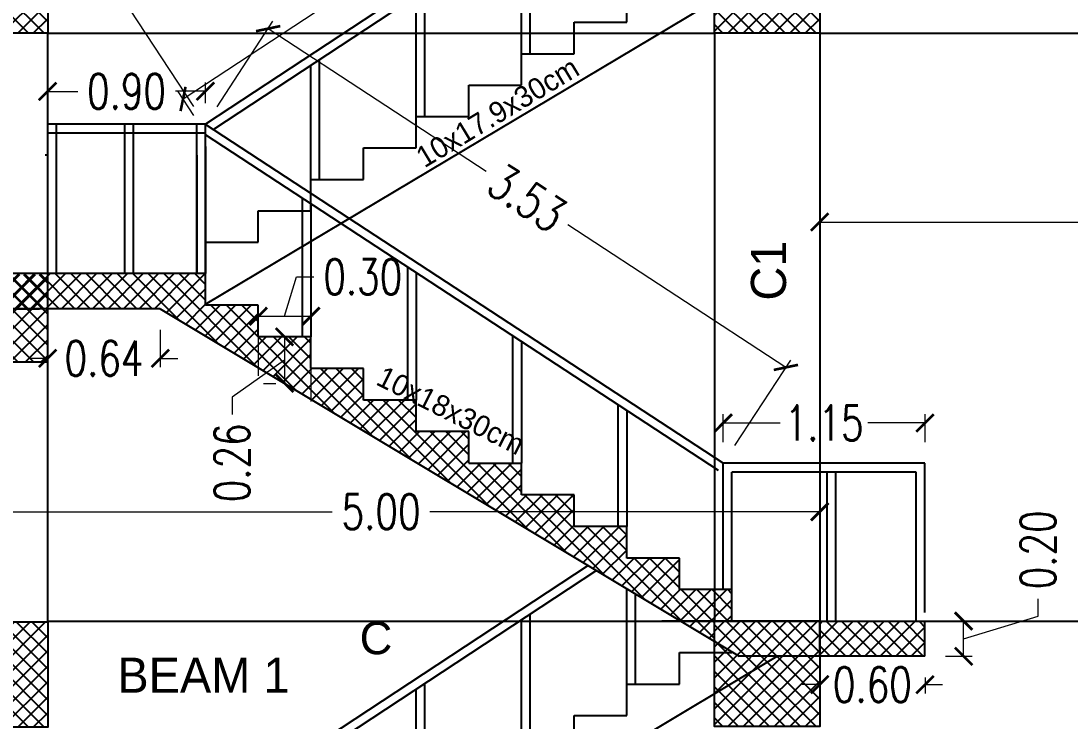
# Model space of a CAD drawing. Extents: x 166525 to 167198, y 178739 to 179747.
# Drawn here: x 166621.35 to 166627.33, y 179395.52 to 179399.5 of the extents above; entities that cross this region are included whole.
import ezdxf
from ezdxf.enums import TextEntityAlignment as Align

# ---------------------------------------------------------------- set-up
doc = ezdxf.new("R2010")
doc.units = 0
doc.header["$MEASUREMENT"] = 0
doc.linetypes.add('AUSGEZOGEN', pattern=[0])
doc.linetypes.add('VONLAYER', pattern=[0])
doc.layers.get('0').update_dxf_attribs({"linetype": 'CONTINUOUS'})
doc.layers.get('DEFPOINTS').update_dxf_attribs({"linetype": 'CONTINUOUS'})
for name, color, linetype in [('6', 2, 'CONTINUOUS'), ('concret', 5, 'CONTINUOUS'), ('EBENE0', 7, 'AUSGEZOGEN'), ('HATH', 253, 'CONTINUOUS'), ('ST', 2, 'CONTINUOUS'), ('Stairs', 231, 'CONTINUOUS'), ('TEXTM', 2, 'CONTINUOUS'), ('TEXTS', 1, 'CONTINUOUS')]:
    doc.layers.add(name, color=color, linetype=linetype)
doc.layers.add('BEAM', color=6, linetype='CONTINUOUS', lineweight=13)
doc.styles.add('DIM', font='simplex.shx', dxfattribs={"width": 0.75})
doc.styles.add('FUTURA', font='SAS_____.PFB')
doc.dimstyles.new('MUTASIM', dxfattribs={"dimscale": 0.9995, "dimtxt": 0.2, "dimasz": 0.1, "dimexe": 0.05, "dimexo": 0.12, "dimgap": 0.05, "dimtad": 0, "dimzin": 0, "dimdsep": 46, "dimtxsty": 'DIM', "dimblk": 'ARCHTICK', "dimcen": 0.09, "dimclrd": 35, "dimclre": 33, "dimclrt": 256, "dimazin": 0, "dimtfac": 1, "dimtofl": 0, "dimtmove": 1, "dimatfit": 3, "dimfxl": 0.18, "dimtolj": 1, "dimtzin": 0, "dimlwd": 13, "dimlwe": 9, "dimarcsym": 0})

# ---------------------------------------------------------------- blocks, each defined once
blk = doc.blocks.new('_ARCHTICK')
at = {"color": 0, "linetype": 'ByBlock', "const_width": 0.15}
blk.add_lwpolyline([(-0.5, -0.5), (0.5, 0.5)], dxfattribs=at)
blk = doc.blocks.new('*D920')
at = {"layer": 'BEAM', "color": 33, "linetype": 'Continuous', "lineweight": 9, "transparency": 16777216}
for p, q in [((166620.9054, 179398.7961), (166620.9054, 179396.6583)), ((166625.9054, 179398.4784), (166625.9054, 179396.6583))]:
    blk.add_line(p, q, dxfattribs=at)
at = {"layer": 'BEAM', "color": 35, "linetype": 'Continuous', "lineweight": 13, "transparency": 16777216}
for p, q in [((166620.9054, 179396.7083), (166623.127, 179396.7083)), ((166625.9054, 179396.7083), (166623.6838, 179396.7083))]:
    blk.add_line(p, q, dxfattribs=at)
at = {"layer": 'DEFPOINTS', "color": 0, "linetype": 'Continuous', "transparency": 16777216}
for p in [(166620.9054, 179398.916), (166625.9054, 179398.5983), (166620.9054, 179396.7083)]:
    blk.add_point(p, dxfattribs=at)
at = {"layer": 'BEAM', "color": 35, "linetype": 'Continuous', "lineweight": 13, "transparency": 16777216, "xscale": 0.09995000000000001, "yscale": 0.09995000000000001, "zscale": 0.09995000000000001, "rotation": 180}
blk.add_blockref('_ARCHTICK', (166620.9054, 179396.7083), dxfattribs=at)
at = {"layer": 'BEAM', "color": 35, "linetype": 'Continuous', "lineweight": 13, "transparency": 16777216, "xscale": 0.09995000000000001, "yscale": 0.09995000000000001, "zscale": 0.09995000000000001}
blk.add_blockref('_ARCHTICK', (166625.9054, 179396.7083), dxfattribs=at)
at = {"layer": 'BEAM', "linetype": 'Continuous', "transparency": 16777216, "insert": (166623.4054, 179396.7083), "char_height": 0.1999, "attachment_point": 5, "style": 'DIM'}
blk.add_mtext('\\A1;5.00', dxfattribs=at)
blk = doc.blocks.new('*D921')
at = {"layer": 'BEAM', "color": 35, "linetype": 'Continuous', "lineweight": 13, "transparency": 16777216}
for p, q in [((166625.9054, 179398.3588), (166627.527, 179398.3588)), ((166629.7054, 179398.3588), (166628.0838, 179398.3588))]:
    blk.add_line(p, q, dxfattribs=at)
at = {"layer": 'BEAM', "color": 33, "linetype": 'Continuous', "lineweight": 9, "transparency": 16777216}
for p, q in [((166625.9054, 179398.3584), (166625.9054, 179398.3089)), ((166629.7054, 179398.3584), (166629.7054, 179398.3089))]:
    blk.add_line(p, q, dxfattribs=at)
at = {"layer": 'DEFPOINTS', "color": 0, "linetype": 'Continuous', "transparency": 16777216}
for p in [(166625.9054, 179398.4784), (166629.7054, 179398.4784), (166629.7054, 179398.3588)]:
    blk.add_point(p, dxfattribs=at)
at = {"layer": 'BEAM', "color": 35, "linetype": 'Continuous', "lineweight": 13, "transparency": 16777216, "xscale": 0.09995000000000001, "yscale": 0.09995000000000001, "zscale": 0.09995000000000001, "rotation": 180}
blk.add_blockref('_ARCHTICK', (166625.9054, 179398.3588), dxfattribs=at)
at = {"layer": 'BEAM', "color": 35, "linetype": 'Continuous', "lineweight": 13, "transparency": 16777216, "xscale": 0.09995000000000001, "yscale": 0.09995000000000001, "zscale": 0.09995000000000001}
blk.add_blockref('_ARCHTICK', (166629.7054, 179398.3588), dxfattribs=at)
at = {"layer": 'BEAM', "linetype": 'Continuous', "transparency": 16777216, "insert": (166627.8054, 179398.3588), "char_height": 0.1999, "attachment_point": 5, "style": 'DIM'}
blk.add_mtext('\\A1;3.80', dxfattribs=at)
blk = doc.blocks.new('*D931')
at = {"layer": 'BEAM', "color": 33, "linetype": 'Continuous', "lineweight": 9, "transparency": 16777216}
for p, q in [((166625.9054, 179395.7649), (166625.9054, 179395.6738)), ((166626.5054, 179395.7649), (166626.5054, 179395.6738))]:
    blk.add_line(p, q, dxfattribs=at)
at = {"layer": 'BEAM', "color": 35, "linetype": 'Continuous', "lineweight": 13, "transparency": 16777216}
for p, q in [((166625.9054, 179395.7238), (166625.8054, 179395.7238)), ((166626.5054, 179395.7238), (166626.6053, 179395.7238))]:
    blk.add_line(p, q, dxfattribs=at)
at = {"layer": 'DEFPOINTS', "color": 0, "linetype": 'Continuous', "transparency": 16777216}
for p in [(166625.9054, 179395.8848), (166626.5054, 179395.8848), (166625.9054, 179395.7238)]:
    blk.add_point(p, dxfattribs=at)
at = {"layer": 'BEAM', "color": 35, "linetype": 'Continuous', "lineweight": 13, "transparency": 16777216, "xscale": 0.09995000000000001, "yscale": 0.09995000000000001, "zscale": 0.09995000000000001}
blk.add_blockref('_ARCHTICK', (166625.9054, 179395.7238), dxfattribs=at)
at = {"layer": 'BEAM', "color": 35, "linetype": 'Continuous', "lineweight": 13, "transparency": 16777216, "xscale": 0.09995000000000001, "yscale": 0.09995000000000001, "zscale": 0.09995000000000001, "rotation": 180}
blk.add_blockref('_ARCHTICK', (166626.5054, 179395.7238), dxfattribs=at)
at = {"layer": 'BEAM', "linetype": 'Continuous', "transparency": 16777216, "insert": (166626.2054, 179395.7238), "char_height": 0.1999, "attachment_point": 5, "style": 'DIM'}
blk.add_mtext('\\A1;0.60', dxfattribs=at)
blk = doc.blocks.new('*D932')
at = {"layer": 'BEAM', "color": 33, "linetype": 'Continuous', "lineweight": 9, "transparency": 16777216}
for p, q in [((166621.5054, 179397.9399), (166621.5054, 179397.5319)), ((166622.1472, 179397.7449), (166622.1472, 179397.5319))]:
    blk.add_line(p, q, dxfattribs=at)
at = {"layer": 'BEAM', "color": 35, "linetype": 'Continuous', "lineweight": 13, "transparency": 16777216}
for p, q in [((166621.5054, 179397.5819), (166621.4054, 179397.5819)), ((166622.1472, 179397.5819), (166622.2471, 179397.5819))]:
    blk.add_line(p, q, dxfattribs=at)
at = {"layer": 'DEFPOINTS', "color": 0, "linetype": 'Continuous', "transparency": 16777216}
for p in [(166621.5054, 179398.0598), (166622.1472, 179397.8648), (166622.1472, 179397.5819)]:
    blk.add_point(p, dxfattribs=at)
at = {"layer": 'BEAM', "color": 35, "linetype": 'Continuous', "lineweight": 13, "transparency": 16777216, "xscale": 0.09995000000000001, "yscale": 0.09995000000000001, "zscale": 0.09995000000000001}
blk.add_blockref('_ARCHTICK', (166621.5054, 179397.5819), dxfattribs=at)
at = {"layer": 'BEAM', "color": 35, "linetype": 'Continuous', "lineweight": 13, "transparency": 16777216, "xscale": 0.09995000000000001, "yscale": 0.09995000000000001, "zscale": 0.09995000000000001, "rotation": 180}
blk.add_blockref('_ARCHTICK', (166622.1472, 179397.5819), dxfattribs=at)
at = {"layer": 'BEAM', "linetype": 'Continuous', "transparency": 16777216, "insert": (166621.8263, 179397.5819), "char_height": 0.1999, "attachment_point": 5, "style": 'DIM'}
blk.add_mtext('\\A1;0.64', dxfattribs=at)
blk = doc.blocks.new('*D933')
at = {"layer": 'BEAM', "color": 35, "linetype": 'Continuous', "lineweight": 13, "transparency": 16777216}
for p, q in [((166622.8554, 179397.822), (166622.9229, 179398.0469)), ((166622.9229, 179398.0469), (166623.0228, 179398.0469)), ((166622.7054, 179397.822), (166623.0054, 179397.822))]:
    blk.add_line(p, q, dxfattribs=at)
at = {"layer": 'BEAM', "color": 33, "linetype": 'Continuous', "lineweight": 9, "transparency": 16777216}
for p, q in [((166622.7054, 179397.8248), (166622.7054, 179397.872)), ((166623.0054, 179397.8248), (166623.0054, 179397.872))]:
    blk.add_line(p, q, dxfattribs=at)
at = {"layer": 'DEFPOINTS', "color": 0, "linetype": 'Continuous', "transparency": 16777216}
for p in [(166623.0054, 179397.822), (166622.7054, 179397.7048), (166623.0054, 179397.7048)]:
    blk.add_point(p, dxfattribs=at)
at = {"layer": 'BEAM', "color": 35, "linetype": 'Continuous', "lineweight": 13, "transparency": 16777216, "xscale": 0.09995000000000001, "yscale": 0.09995000000000001, "zscale": 0.09995000000000001, "rotation": 180}
blk.add_blockref('_ARCHTICK', (166622.7054, 179397.822), dxfattribs=at)
at = {"layer": 'BEAM', "color": 35, "linetype": 'Continuous', "lineweight": 13, "transparency": 16777216, "xscale": 0.09995000000000001, "yscale": 0.09995000000000001, "zscale": 0.09995000000000001}
blk.add_blockref('_ARCHTICK', (166623.0054, 179397.822), dxfattribs=at)
at = {"layer": 'BEAM', "linetype": 'Continuous', "transparency": 16777216, "insert": (166623.3012, 179398.0469), "char_height": 0.1999, "attachment_point": 5, "style": 'DIM'}
blk.add_mtext('\\A1;0.30', dxfattribs=at)
blk = doc.blocks.new('*D934')
at = {"layer": 'BEAM', "color": 33, "linetype": 'Continuous', "lineweight": 9, "transparency": 16777216}
for p, q in [((166622.7354, 179397.7048), (166622.8054, 179397.7048)), ((166622.7354, 179397.4399), (166622.8054, 179397.4399))]:
    blk.add_line(p, q, dxfattribs=at)
at = {"layer": 'BEAM', "color": 35, "linetype": 'Continuous', "lineweight": 13, "transparency": 16777216}
for p, q in [((166622.8554, 179397.7048), (166622.8554, 179397.4399)), ((166622.8554, 179397.5723), (166622.556, 179397.362)), ((166622.556, 179397.362), (166622.556, 179397.2621))]:
    blk.add_line(p, q, dxfattribs=at)
at = {"layer": 'DEFPOINTS', "color": 0, "linetype": 'Continuous', "transparency": 16777216}
for p in [(166622.8554, 179397.7048), (166622.8554, 179397.4399), (166622.8554, 179397.4399)]:
    blk.add_point(p, dxfattribs=at)
at = {"layer": 'BEAM', "color": 35, "linetype": 'Continuous', "lineweight": 13, "transparency": 16777216, "xscale": 0.09995000000000001, "yscale": 0.09995000000000001, "zscale": 0.09995000000000001}
for p, rotation in [((166622.8554, 179397.7048), 90), ((166622.8554, 179397.4399), 270)]:
    blk.add_blockref('_ARCHTICK', p, dxfattribs=dict(at, rotation=rotation))
at = {"layer": 'BEAM', "linetype": 'Continuous', "transparency": 16777216, "insert": (166622.556, 179396.9872), "char_height": 0.1999, "attachment_point": 5, "rotation": 90, "style": 'DIM'}
blk.add_mtext('\\A1;0.26', dxfattribs=at)
blk = doc.blocks.new('*D946')
at = {"layer": 'BEAM', "color": 35, "linetype": 'Continuous', "lineweight": 13, "transparency": 16777216}
for p, q in [((166627.1499, 179396.1127), (166627.1499, 179396.2127)), ((166626.7251, 179395.9853), (166627.1499, 179396.1127)), ((166626.7251, 179395.8848), (166626.7251, 179396.0858))]:
    blk.add_line(p, q, dxfattribs=at)
at = {"layer": 'BEAM', "color": 33, "linetype": 'Continuous', "lineweight": 9, "transparency": 16777216}
for p, q in [((166626.6226, 179396.0858), (166626.7751, 179396.0858)), ((166626.6226, 179395.8848), (166626.7751, 179395.8848))]:
    blk.add_line(p, q, dxfattribs=at)
at = {"layer": 'DEFPOINTS', "color": 0, "linetype": 'Continuous', "transparency": 16777216}
for p in [(166626.5027, 179396.0858), (166626.7251, 179396.0858), (166626.5027, 179395.8848)]:
    blk.add_point(p, dxfattribs=at)
at = {"layer": 'BEAM', "color": 35, "linetype": 'Continuous', "lineweight": 13, "transparency": 16777216, "xscale": 0.09995000000000001, "yscale": 0.09995000000000001, "zscale": 0.09995000000000001}
for p, rotation in [((166626.7251, 179396.0858), 90), ((166626.7251, 179395.8848), 270)]:
    blk.add_blockref('_ARCHTICK', p, dxfattribs=dict(at, rotation=rotation))
at = {"layer": 'BEAM', "linetype": 'Continuous', "transparency": 16777216, "insert": (166627.1499, 179396.4911), "char_height": 0.1999, "attachment_point": 5, "rotation": 90, "style": 'DIM'}
blk.add_mtext('\\A1;0.20', dxfattribs=at)
blk = doc.blocks.new('*D955')
at = {"layer": 'BEAM', "color": 33, "linetype": 'Continuous', "lineweight": 9, "transparency": 16777216}
for p, q in [((166624.5192, 179400.4512), (166624.0475, 179401.1678)), ((166622.3388, 179399.0162), (166621.8672, 179399.7328))]:
    blk.add_line(p, q, dxfattribs=at)
at = {"layer": 'BEAM', "color": 35, "linetype": 'Continuous', "lineweight": 13, "transparency": 16777216}
for p, q in [((166624.075, 179401.1261), (166623.1906, 179400.5439)), ((166621.8946, 179399.691), (166622.7791, 179400.2731))]:
    blk.add_line(p, q, dxfattribs=at)
at = {"layer": 'DEFPOINTS', "color": 0, "linetype": 'Continuous', "transparency": 16777216}
for p in [(166624.075, 179401.1261), (166624.5851, 179400.351), (166622.4047, 179398.916)]:
    blk.add_point(p, dxfattribs=at)
at = {"layer": 'BEAM', "color": 35, "linetype": 'Continuous', "lineweight": 13, "transparency": 16777216, "xscale": 0.09995000000000001, "yscale": 0.09995000000000001, "zscale": 0.09995000000000001}
for p, rotation in [((166624.075, 179401.1261), 33.35160299530421), ((166621.8946, 179399.691), 213.3516029953042)]:
    blk.add_blockref('_ARCHTICK', p, dxfattribs=dict(at, rotation=rotation))
at = {"layer": 'BEAM', "linetype": 'Continuous', "transparency": 16777216, "insert": (166622.9848, 179400.4085), "char_height": 0.1999, "attachment_point": 5, "rotation": 33.3516, "style": 'DIM'}
blk.add_mtext('\\A1;2.61', dxfattribs=at)
blk = doc.blocks.new('*D956')
at = {"layer": 'BEAM', "color": 33, "linetype": 'Continuous', "lineweight": 9, "transparency": 16777216}
for p, q in [((166621.5052, 179399.0348), (166621.5051, 179399.1528)), ((166622.4046, 179399.0359), (166622.4044, 179399.1539))]:
    blk.add_line(p, q, dxfattribs=at)
at = {"layer": 'BEAM', "color": 35, "linetype": 'Continuous', "lineweight": 13, "transparency": 16777216}
for p, q in [((166621.5051, 179399.1028), (166621.6764, 179399.103)), ((166622.4045, 179399.104), (166622.2332, 179399.1037))]:
    blk.add_line(p, q, dxfattribs=at)
at = {"layer": 'DEFPOINTS', "color": 0, "linetype": 'Continuous', "transparency": 16777216}
for p in [(166621.5051, 179399.1028), (166621.5054, 179398.9148), (166622.4047, 179398.916)]:
    blk.add_point(p, dxfattribs=at)
at = {"layer": 'BEAM', "color": 35, "linetype": 'Continuous', "lineweight": 13, "transparency": 16777216, "xscale": 0.09995000000000001, "yscale": 0.09995000000000001, "zscale": 0.09995000000000001}
for p, rotation in [((166622.4045, 179399.104), 0.0754209395290051), ((166621.5051, 179399.1028), 180.075420939529)]:
    blk.add_blockref('_ARCHTICK', p, dxfattribs=dict(at, rotation=rotation))
at = {"layer": 'BEAM', "linetype": 'Continuous', "transparency": 16777216, "insert": (166621.9548, 179399.1034), "char_height": 0.1999, "attachment_point": 5, "rotation": 0.07542, "style": 'DIM'}
blk.add_mtext('\\A1;0.90', dxfattribs=at)
blk = doc.blocks.new('*D957')
at = {"layer": 'BEAM', "color": 33, "linetype": 'Continuous', "lineweight": 9, "transparency": 16777216}
for p, q in [((166622.4704, 179399.0152), (166622.7892, 179399.5027)), ((166625.421, 179397.0852), (166625.7399, 179397.5727))]:
    blk.add_line(p, q, dxfattribs=at)
at = {"layer": 'BEAM', "color": 35, "linetype": 'Continuous', "lineweight": 13, "transparency": 16777216}
for p, q in [((166622.7619, 179399.4608), (166624.0042, 179398.6483)), ((166625.7125, 179397.5308), (166624.4702, 179398.3434))]:
    blk.add_line(p, q, dxfattribs=at)
at = {"layer": 'DEFPOINTS', "color": 0, "linetype": 'Continuous', "transparency": 16777216}
for p in [(166622.7619, 179399.4608), (166622.4047, 179398.9148), (166625.3554, 179396.9848)]:
    blk.add_point(p, dxfattribs=at)
at = {"layer": 'BEAM', "color": 35, "linetype": 'Continuous', "lineweight": 13, "transparency": 16777216, "xscale": 0.09995000000000001, "yscale": 0.09995000000000001, "zscale": 0.09995000000000001}
for p, rotation in [((166622.7619, 179399.4608), 146.8115503701367), ((166625.7125, 179397.5308), 326.8115503701367)]:
    blk.add_blockref('_ARCHTICK', p, dxfattribs=dict(at, rotation=rotation))
at = {"layer": 'BEAM', "linetype": 'Continuous', "transparency": 16777216, "insert": (166624.2372, 179398.4958), "char_height": 0.1999, "attachment_point": 5, "rotation": 326.81155, "style": 'DIM'}
blk.add_mtext('\\A1;3.53', dxfattribs=at)
blk = doc.blocks.new('*D958')
at = {"layer": 'BEAM', "color": 33, "linetype": 'Continuous', "lineweight": 9, "transparency": 16777216}
for p, q in [((166625.3554, 179397.1048), (166625.3554, 179397.2641)), ((166626.5054, 179397.1048), (166626.5054, 179397.2641))]:
    blk.add_line(p, q, dxfattribs=at)
at = {"layer": 'BEAM', "color": 35, "linetype": 'Continuous', "lineweight": 13, "transparency": 16777216}
for p, q in [((166625.3554, 179397.2142), (166625.6805, 179397.2142)), ((166626.5054, 179397.2142), (166626.1803, 179397.2142))]:
    blk.add_line(p, q, dxfattribs=at)
at = {"layer": 'DEFPOINTS', "color": 0, "linetype": 'Continuous', "transparency": 16777216}
for p in [(166625.3554, 179397.2142), (166625.3554, 179396.9848), (166626.5054, 179396.9848)]:
    blk.add_point(p, dxfattribs=at)
at = {"layer": 'BEAM', "color": 35, "linetype": 'Continuous', "lineweight": 13, "transparency": 16777216, "xscale": 0.09995000000000001, "yscale": 0.09995000000000001, "zscale": 0.09995000000000001, "rotation": 180}
blk.add_blockref('_ARCHTICK', (166625.3554, 179397.2142), dxfattribs=at)
at = {"layer": 'BEAM', "color": 35, "linetype": 'Continuous', "lineweight": 13, "transparency": 16777216, "xscale": 0.09995000000000001, "yscale": 0.09995000000000001, "zscale": 0.09995000000000001}
blk.add_blockref('_ARCHTICK', (166626.5054, 179397.2142), dxfattribs=at)
at = {"layer": 'BEAM', "linetype": 'Continuous', "transparency": 16777216, "insert": (166625.9304, 179397.2142), "char_height": 0.1999, "attachment_point": 5, "style": 'DIM'}
blk.add_mtext('\\A1;1.15', dxfattribs=at)
blk = doc.blocks.new('*D967')
at = {"layer": 'BEAM', "color": 33, "linetype": 'Continuous', "lineweight": 9, "transparency": 16777216}
for p, q in [((166625.3394, 179400.9415), (166625.2501, 179401.0773)), ((166622.3388, 179398.9662), (166622.2494, 179399.1019))]:
    blk.add_line(p, q, dxfattribs=at)
at = {"layer": 'BEAM', "color": 35, "linetype": 'Continuous', "lineweight": 13, "transparency": 16777216}
for p, q in [((166625.2776, 179401.0355), (166624.0068, 179400.199)), ((166622.2769, 179399.0602), (166623.5476, 179399.8967))]:
    blk.add_line(p, q, dxfattribs=at)
at = {"layer": 'DEFPOINTS', "color": 0, "linetype": 'Continuous', "transparency": 16777216}
for p in [(166625.2776, 179401.0355), (166625.4054, 179400.8414), (166622.4047, 179398.866)]:
    blk.add_point(p, dxfattribs=at)
at = {"layer": 'BEAM', "color": 35, "linetype": 'Continuous', "lineweight": 13, "transparency": 16777216, "xscale": 0.09995000000000001, "yscale": 0.09995000000000001, "zscale": 0.09995000000000001}
for p, rotation in [((166625.2776, 179401.0355), 33.35743343065217), ((166622.2769, 179399.0602), 213.3574334306522)]:
    blk.add_blockref('_ARCHTICK', p, dxfattribs=dict(at, rotation=rotation))
at = {"layer": 'BEAM', "linetype": 'Continuous', "transparency": 16777216, "insert": (166623.7772, 179400.0479), "char_height": 0.1999, "attachment_point": 5, "rotation": 33.35743, "style": 'DIM'}
blk.add_mtext('\\A1;3.59', dxfattribs=at)

msp = doc.modelspace()

# ---------------------------------------------------------------- hatches: boundary and pattern name
at = {"layer": 'HATH'}
h = msp.add_hatch(dxfattribs=at)
h.set_pattern_fill('ANSI37', color=256, scale=0.5, style=0)
h.set_pattern_definition([(45, (14954.575713, 20400.882254), (-0.044194173824, 0.044194173824), []), (135, (14954.575713, 20400.882254), (-0.044194173824, -0.044194173824), [])])
h.paths.add_polyline_path([(166626.50539, 179395.88481), (166626.50539, 179396.08481), (166625.90539, 179396.08481), (166625.90539, 179395.88481)])
h.paths.add_polyline_path([(166625.90539, 179400.03481), (166625.90539, 179399.83381), (166626.50539, 179399.83381), (166626.50539, 179400.03481)])
h.paths.add_polyline_path([(166625.90539, 179403.98481), (166625.90539, 179403.78281), (166626.50539, 179403.78281), (166626.50539, 179403.98481)])
h.paths.add_polyline_path([(166625.90539, 179407.93481), (166625.90539, 179407.73181), (166626.50539, 179407.73181), (166626.50539, 179407.93481)])
h = msp.add_hatch(dxfattribs=at)
h.set_pattern_fill('ANSI37', color=256, scale=0.5, style=0)
h.set_pattern_definition([(45, (14485.830024, -1659.351954), (-0.044194173824, 0.044194173824), []), (135, (14485.830024, -1659.351954), (-0.044194173824, -0.044194173824), [])])
h.paths.add_polyline_path([(166625.40539, 179396.26481), (166625.10539, 179396.26481), (166625.10539, 179396.44481), (166624.80539, 179396.44481), (166624.80539, 179396.62481), (166624.50539, 179396.62481), (166624.50539, 179396.80481), (166624.20539, 179396.80481), (166624.20539, 179396.98481), (166623.90539, 179396.98481), (166623.90539, 179397.16481), (166623.60539, 179397.16481), (166623.60539, 179397.34481), (166623.30539, 179397.34481), (166623.30539, 179397.52481), (166623.00539, 179397.52481), (166623.00539, 179397.70481), (166622.70539, 179397.70481), (166622.70539, 179397.88481), (166622.40539, 179397.88481), (166622.40539, 179398.06481), (166621.50539, 179398.06481), (166621.50539, 179397.86481), (166622.14717, 179397.86481), (166625.11384, 179396.08481), (166625.40539, 179396.08481)])
h.paths.add_polyline_path([(166621.50539, 179398.06481), (166620.90539, 179398.06481), (166620.90539, 179397.86481), (166621.50539, 179397.86481)])
h.paths.add_polyline_path([(166625.10539, 179400.39381), (166624.80539, 179400.39381), (166624.80539, 179400.57381), (166624.50539, 179400.57381), (166624.50539, 179400.75381), (166624.20539, 179400.75381), (166624.20539, 179400.93381), (166623.90539, 179400.93381), (166623.90539, 179401.11381), (166623.60539, 179401.11381), (166623.60539, 179401.29381), (166623.30539, 179401.29381), (166623.30539, 179401.47381), (166623.00539, 179401.47381), (166623.00539, 179401.65381), (166622.70539, 179401.65381), (166622.70539, 179401.83381), (166622.40539, 179401.83381), (166622.40539, 179402.01381), (166621.50539, 179402.01381), (166621.50539, 179401.81381), (166622.14717, 179401.81381), (166625.11217, 179400.03481), (166625.40539, 179400.03481), (166625.40539, 179400.21381), (166625.10539, 179400.21381)])
h.paths.add_polyline_path([(166623.32926, 179397.42301), (166624.29439, 179396.93832), (166624.37517, 179397.09918), (166623.41004, 179397.58386)], flags=25)
h.paths.add_polyline_path([(166625.30539, 179399.91888), (166625.30539, 179400.03481), (166625.11217, 179400.03481)])
h.paths.add_polyline_path([(166625.90539, 179400.03481), (166625.90539, 179400.03156), (166626.50539, 179400.03156), (166626.50539, 179400.03481)])
h.paths.add_polyline_path([(166625.30539, 179395.96988), (166625.30539, 179396.08481), (166625.11384, 179396.08481)])
h = msp.add_hatch(dxfattribs=at)
h.set_pattern_fill('ANSI37', color=256, scale=0.5, style=0)
h.set_pattern_definition([(45, (160971.31709, 180486.11165), (-0.0441941738, 0.0441941738), []), (135, (160971.31709, 180486.11165), (-0.0441941738, -0.0441941738), [])])
h.paths.add_polyline_path([(166620.90539, 179400.03481), (166621.50539, 179400.03481), (166621.50539, 179399.43481), (166620.90539, 179399.43481)])
h = msp.add_hatch(dxfattribs=at)
h.set_pattern_fill('ANSI37', color=256, scale=0.5, style=0)
h.set_pattern_definition([(45, (160975.71709, 180486.11165), (-0.0441941738, 0.0441941738), []), (135, (160975.71709, 180486.11165), (-0.0441941738, -0.0441941738), [])])
h.paths.add_polyline_path([(166625.30539, 179400.03481), (166625.90539, 179400.03481), (166625.90539, 179399.43481), (166625.30539, 179399.43481)])
h = msp.add_hatch(dxfattribs=at)
h.set_pattern_fill('ANSI37', color=256, scale=0.5, style=0)
h.set_pattern_definition([(45, (161661.79908, 180146.01237), (-0.0441941738, 0.0441941738), []), (135, (161661.79908, 180146.01237), (-0.0441941738, -0.0441941738), [])])
h.paths.add_polyline_path([(166621.50539, 179398.05981), (166620.90539, 179398.05981), (166620.90539, 179397.55981), (166621.50539, 179397.55981)])
h = msp.add_hatch(dxfattribs=at)
h.set_pattern_fill('ANSI37', color=256, scale=0.5, style=0)
h.set_pattern_definition([(45, (160971.31709, 180482.15796), (-0.0441941738, 0.0441941738), []), (135, (160971.31709, 180482.15796), (-0.0441941738, -0.0441941738), [])])
h.paths.add_polyline_path([(166620.90539, 179396.08112), (166621.50539, 179396.08112), (166621.50539, 179395.48112), (166620.90539, 179395.48112)])
h = msp.add_hatch(dxfattribs=at)
h.set_pattern_fill('ANSI37', color=256, scale=0.5, style=0)
h.set_pattern_definition([(45, (160975.71709, 180482.16165), (-0.0441941738, 0.0441941738), []), (135, (160975.71709, 180482.16165), (-0.0441941738, -0.0441941738), [])])
h.paths.add_polyline_path([(166625.30539, 179396.08481), (166625.90539, 179396.08481), (166625.90539, 179395.48481), (166625.30539, 179395.48481)])

# ---------------------------------------------------------------- linework, layer by layer
at = {"layer": 'BEAM', "color": 2, "linetype": 'Continuous'}
for p, q in [((166622.70539, 179397.70481), (166622.70539, 179397.48343)), ((166623.00539, 179397.52481), (166623.00539, 179397.3363))]:
    msp.add_line(p, q, dxfattribs=at)
at = {"layer": 'concret'}
msp.add_line((166621.50539, 179397.55981), (166620.90539, 179397.55981), dxfattribs=at)
for points in [[(166620.90539, 179400.03481), (166621.50539, 179400.03481), (166621.50539, 179399.43481), (166620.90539, 179399.43481)], [(166625.30539, 179400.03481), (166625.90539, 179400.03481), (166625.90539, 179399.43481), (166625.30539, 179399.43481)], [(166620.90539, 179396.08112), (166621.50539, 179396.08112), (166621.50539, 179395.48112), (166620.90539, 179395.48112)], [(166625.30539, 179396.08481), (166625.90539, 179396.08481), (166625.90539, 179395.48481), (166625.30539, 179395.48481)]]:
    msp.add_lwpolyline(points, close=True, dxfattribs=at)
at = {"layer": 'EBENE0', "color": 3, "linetype": 'AUSGEZOGEN'}
for p, q in [((166621.50539, 179398.05981), (166621.50539, 179399.43481)), ((166621.50539, 179399.43481), (166625.30539, 179399.43481)), ((166621.50539, 179397.85981), (166621.50539, 179399.43481)), ((166621.50539, 179399.43481), (166625.30539, 179399.43481)), ((166625.30539, 179399.43481), (166625.30539, 179396.08481)), ((166625.30539, 179399.43481), (166625.30539, 179396.08481)), ((166625.90539, 179399.43481), (166629.70539, 179399.43481)), ((166625.90539, 179399.43481), (166625.90539, 179396.08481)), ((166625.90539, 179399.43481), (166629.70539, 179399.43481)), ((166625.90539, 179399.43481), (166625.90539, 179396.08481)), ((166621.50539, 179396.08481), (166621.50539, 179397.85981)), ((166621.50539, 179396.08481), (166621.50539, 179397.85981)), ((166621.50539, 179396.08481), (166621.50539, 179397.63481)), ((166621.50539, 179396.08481), (166621.50539, 179397.63481)), ((166621.50539, 179396.08481), (166625.30539, 179396.08481)), ((166621.50539, 179396.08481), (166625.30539, 179396.08481)), ((166625.90539, 179396.08481), (166629.70539, 179396.08481)), ((166625.90539, 179396.08481), (166629.70539, 179396.08481))]:
    msp.add_line(p, q, dxfattribs=at)
at = {"layer": 'ST'}
for p, q in [((166620.90539, 179397.86481), (166621.45777, 179397.86481)), ((166625.00539, 179396.13481), (166625.00539, 179396.13481)), ((166625.90539, 179396.08481), (166625.00539, 179396.08481)), ((166625.90539, 179395.88481), (166625.90539, 179396.08481)), ((166626.50539, 179395.88481), (166625.44717, 179395.88481))]:
    msp.add_line(p, q, dxfattribs=at)
at = {"layer": 'Stairs'}
for p, q in [((166624.58511, 179400.35105), (166622.40474, 179398.916)), ((166624.63269, 179400.3225), (166622.44945, 179398.88557)), ((166624.25539, 179399.31781), (166624.25539, 179400.07417)), ((166624.20539, 179399.31781), (166624.20539, 179400.04126)), ((166623.60539, 179398.95981), (166623.60539, 179399.64636)), ((166623.65539, 179398.95981), (166623.65539, 179399.67927)), ((166623.05539, 179398.60181), (166623.05539, 179399.28437)), ((166623.00539, 179398.60181), (166623.00539, 179399.25146)), ((166622.40474, 179398.916), (166621.50539, 179398.916)), ((166621.50539, 179398.06481), (166621.50539, 179398.91481)), ((166622.40474, 179398.866), (166621.50539, 179398.866)), ((166621.55539, 179398.06481), (166621.55539, 179398.91481)), ((166621.94507, 179398.11481), (166621.94507, 179398.91481)), ((166621.94507, 179398.06481), (166621.94507, 179398.91481)), ((166621.99507, 179398.06481), (166621.99507, 179398.91481)), ((166621.99507, 179398.06481), (166621.99507, 179398.91481)), ((166622.35474, 179398.11481), (166622.35474, 179398.91481)), ((166622.35474, 179398.06481), (166622.35474, 179398.91481)), ((166625.35539, 179396.98481), (166622.40474, 179398.91481)), ((166622.40474, 179398.06481), (166622.40474, 179398.91481)), ((166622.40474, 179398.06481), (166622.40474, 179398.91481)), ((166625.32802, 179396.94297), (166622.40474, 179398.85507)), ((166622.40474, 179398.78981), (166622.40474, 179398.06481)), ((166621.50368, 179398.73981), (166621.49037, 179398.73981)), ((166622.35474, 179398.73981), (166622.35474, 179398.06481)), ((166622.95539, 179398.49489), (166622.95539, 179397.70481)), ((166623.00539, 179398.46219), (166623.00539, 179397.70481)), ((166623.55539, 179398.10243), (166623.55539, 179397.34481)), ((166623.60539, 179398.06973), (166623.60539, 179397.34481)), ((166624.15539, 179397.70998), (166624.15539, 179396.98481)), ((166624.20539, 179397.67727), (166624.20539, 179396.98481)), ((166624.75539, 179397.31752), (166624.75539, 179396.62481)), ((166624.80539, 179397.28482), (166624.80539, 179396.62481)), ((166626.50539, 179396.98481), (166625.35539, 179396.98481)), ((166625.35539, 179396.26481), (166625.35539, 179396.98481)), ((166626.05539, 179396.98481), (166626.05539, 179396.98524)), ((166626.05539, 179396.98481), (166626.05539, 179396.98524)), ((166626.50539, 179396.13481), (166626.50539, 179396.98481)), ((166625.35539, 179396.26481), (166625.35539, 179396.93481)), ((166626.45539, 179396.93481), (166625.40539, 179396.93481)), ((166625.40539, 179396.08481), (166625.40539, 179396.93481)), ((166625.40539, 179396.08481), (166625.40539, 179396.93481)), ((166626.00539, 179396.93481), (166625.60539, 179396.93481)), ((166625.94731, 179396.13481), (166625.94731, 179396.93481)), ((166625.94731, 179396.08481), (166625.94731, 179396.93481)), ((166625.99731, 179396.08481), (166625.99731, 179396.93481)), ((166625.99731, 179396.08481), (166625.99731, 179396.93481)), ((166626.45539, 179396.08481), (166626.45539, 179396.93481)), ((166624.58511, 179396.40205), (166622.40474, 179394.967)), ((166624.63269, 179396.3735), (166622.41972, 179394.917)), ((166624.80539, 179395.72681), (166624.80539, 179396.26988)), ((166624.85539, 179395.72681), (166624.85539, 179396.23988)), ((166624.25539, 179395.36881), (166624.25539, 179396.12517)), ((166625.40539, 179396.13481), (166625.40539, 179396.13481)), ((166624.20539, 179395.36881), (166624.20539, 179396.09226)), ((166625.00539, 179396.08481), (166625.05539, 179396.08481)), ((166625.40539, 179396.08481), (166625.45539, 179396.08481)), ((166623.60539, 179395.01081), (166623.60539, 179395.69736)), ((166623.65539, 179395.01081), (166623.65539, 179395.73027))]:
    msp.add_line(p, q, dxfattribs=at)
at = {"layer": 'Stairs', "linetype": 'VONLAYER'}
for p, q in [((166625.90539, 179396.08481), (166625.00539, 179396.08481)), ((166625.90539, 179396.08481), (166625.00539, 179396.08481)), ((166625.00539, 179396.08481), (166625.05539, 179396.08481))]:
    msp.add_line(p, q, dxfattribs=at)
at = {"layer": 'TEXTS'}
for p, q in [((166622.40539, 179397.89014), (166625.66294, 179399.83381)), ((166624.80539, 179399.49681), (166624.80539, 179399.67581)), ((166624.50539, 179399.31781), (166624.50539, 179399.49681)), ((166624.50539, 179399.49681), (166624.80539, 179399.49681)), ((166624.20539, 179399.13881), (166624.20539, 179399.31781)), ((166624.20539, 179399.31781), (166624.50539, 179399.31781)), ((166623.90539, 179398.95981), (166623.90539, 179399.13881)), ((166623.90539, 179399.13881), (166624.20539, 179399.13881)), ((166623.60539, 179398.78081), (166623.60539, 179398.95981)), ((166623.60539, 179398.95981), (166623.90539, 179398.95981)), ((166623.30539, 179398.60181), (166623.30539, 179398.78081)), ((166623.30539, 179398.78081), (166623.60539, 179398.78081)), ((166623.00539, 179398.42281), (166623.00539, 179398.60181)), ((166623.00539, 179398.60181), (166623.30539, 179398.60181)), ((166622.70539, 179398.24381), (166622.70539, 179398.42281)), ((166622.70539, 179398.42281), (166623.00539, 179398.42281)), ((166622.40539, 179398.06481), (166622.40539, 179398.24381)), ((166622.40539, 179398.24381), (166622.70539, 179398.24381)), ((166622.40539, 179398.06481), (166620.90539, 179398.06481)), ((166622.40539, 179397.88481), (166622.40539, 179398.06481)), ((166622.14717, 179397.86481), (166620.90539, 179397.86481)), ((166622.14717, 179397.86481), (166625.44717, 179395.88481)), ((166622.70539, 179397.88481), (166622.40539, 179397.88481)), ((166622.70539, 179397.70481), (166622.70539, 179397.88481)), ((166623.00539, 179397.70481), (166622.70539, 179397.70481)), ((166623.00539, 179397.52481), (166623.00539, 179397.70481)), ((166623.30539, 179397.52481), (166623.00539, 179397.52481)), ((166623.30539, 179397.34481), (166623.30539, 179397.52481)), ((166623.60539, 179397.34481), (166623.30539, 179397.34481)), ((166623.60539, 179397.16481), (166623.60539, 179397.34481)), ((166623.90539, 179397.16481), (166623.60539, 179397.16481)), ((166623.90539, 179396.98481), (166623.90539, 179397.16481)), ((166623.90539, 179396.98481), (166624.20539, 179396.98481)), ((166624.20539, 179396.80481), (166624.20539, 179396.98481)), ((166624.50539, 179396.80481), (166624.20539, 179396.80481)), ((166624.50539, 179396.62481), (166624.50539, 179396.80481)), ((166624.80539, 179396.62481), (166624.50539, 179396.62481)), ((166624.80539, 179396.44481), (166624.80539, 179396.62481)), ((166625.10539, 179396.44481), (166624.80539, 179396.44481)), ((166625.10539, 179396.26481), (166625.10539, 179396.44481)), ((166625.40539, 179396.26481), (166625.10539, 179396.26481)), ((166622.40539, 179393.94114), (166625.66294, 179395.88481)), ((166625.10539, 179395.72681), (166625.10539, 179395.90581)), ((166625.10539, 179395.90581), (166625.40539, 179395.90581)), ((166624.80539, 179395.54781), (166624.80539, 179395.72681)), ((166624.80539, 179395.72681), (166625.10539, 179395.72681)), ((166624.50539, 179395.36881), (166624.50539, 179395.54781)), ((166624.50539, 179395.54781), (166624.80539, 179395.54781))]:
    msp.add_line(p, q, dxfattribs=at)
at = {"layer": 'TEXTS', "color": 2}
msp.add_line((166626.50539, 179395.88481), (166626.50539, 179396.08481), dxfattribs=at)

# ---------------------------------------------------------------- texts
at = {"layer": '6', "color": 4, "style": 'FUTURA'}
msp.add_text('C', height=0.18507, dxfattribs=at).set_placement((166623.37648, 179395.89674), align=Align.CENTER)
at = {"layer": 'Stairs', "linetype": 'VONLAYER', "insert": (166625.71621, 179398.25321), "char_height": 0.2, "attachment_point": 9, "rotation": 90}
msp.add_mtext('C1', dxfattribs=at)
at = {"layer": 'Stairs', "linetype": 'VONLAYER', "insert": (166622.88334, 179395.67717), "char_height": 0.2, "attachment_point": 9}
msp.add_mtext('BEAM 1', dxfattribs=at)
at = {"layer": 'TEXTM', "color": 4}
for s, rotation, p in [('10x17.9x30cm', 31.062923, (166623.65266, 179398.66416)), ('10x18x30cm', 333.334167, (166623.36953, 179397.43636))]:
    msp.add_text(s, height=0.12, rotation=rotation, dxfattribs=at).set_placement(p)

# ---------------------------------------------------------------- dimensions: what is measured, and where the dimension line sits
at = {"layer": 'BEAM', "color": 2, "linetype": 'Continuous'}
for p1, p2, distance, picture, middle in [((166622.40474, 179398.916), (166624.58511, 179400.35105), 0.92782, '*D955', (166622.98484, 179400.40854)), ((166622.40474, 179398.866), (166625.40539, 179400.84136), 0.23248, '*D967', (166623.77723, 179400.04786)), ((166625.35539, 179396.98481), (166622.40474, 179398.91481), -0.65246, '*D957', (166624.23721, 179398.49584)), ((166622.40474, 179398.916), (166621.50539, 179398.91481), -0.18797, '*D956', (166621.95481, 179399.10337)), ((166626.50539, 179396.98481), (166625.35539, 179396.98481), -0.22936, '*D958', (166625.93039, 179397.21417))]:
    dim = msp.add_aligned_dim(p1=p1, p2=p2, distance=distance, dimstyle='MUTASIM', dxfattribs=at)
    dim.commit()
    dim.dimension.update_dxf_attribs({"geometry": picture, "text_midpoint": middle})
for base, p1, p2, picture, middle in [((166620.90539, 179396.70826), (166625.90539, 179398.5983), (166620.90539, 179398.916), '*D920', (166623.40539, 179396.70826)), ((166629.70539, 179398.35884), (166625.90539, 179398.47836), (166629.70539, 179398.47836), '*D921', (166627.80539, 179398.35884)), ((166623.00539, 179397.82198), (166622.70539, 179397.70481), (166623.00539, 179397.70481), '*D933', (166623.07278, 179398.04686)), ((166622.14717, 179397.58187), (166621.50539, 179398.05981), (166622.14717, 179397.86481), '*D932', (166621.82628, 179397.58187)), ((166625.90539, 179395.72376), (166626.50539, 179395.88481), (166625.90539, 179395.88481), '*D931', (166626.20539, 179395.72376))]:
    dim = msp.add_linear_dim(base=base, p1=p1, p2=p2, dimstyle='MUTASIM', dxfattribs=at)
    dim.commit()
    dim.dimension.update_dxf_attribs({"geometry": picture, "text_midpoint": middle})
dim = msp.add_linear_dim(base=(166622.85539, 179397.43988), p1=(166622.85539, 179397.70481), p2=(166622.85539, 179397.43988), angle=90, dimstyle='MUTASIM', dxfattribs=at)
dim.commit()
dim.dimension.update_dxf_attribs({"geometry": '*D934', "text_midpoint": (166622.55599, 179397.2121), "dimtype": 160})
dim = msp.add_linear_dim(base=(166626.72508, 179396.08581), p1=(166626.50267, 179395.88481), p2=(166626.50267, 179396.08581), angle=90, dimstyle='MUTASIM', dxfattribs=at)
dim.commit()
dim.dimension.update_dxf_attribs({"geometry": '*D946', "text_midpoint": (166627.14987, 179396.26267)})

doc.saveas('drawing.dxf')
